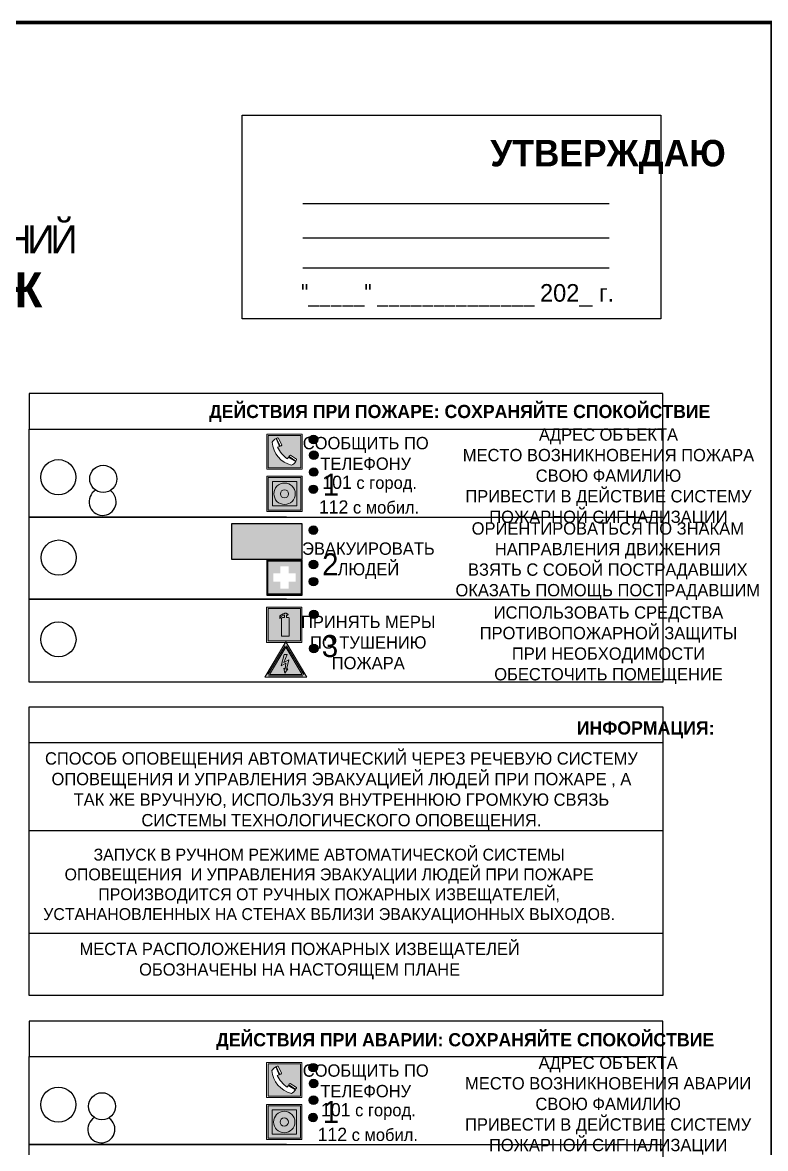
# Model space of a CAD drawing. Header units: millimetres. Extents: x 13810 to 67229, y 12374 to 21950.
# Drawn here: x 24117.4 to 24286, y 20406.5 to 20662 of the extents above; entities that cross this region are included whole.
import ezdxf

# ---------------------------------------------------------------- set-up
doc = ezdxf.new("R2010")
doc.units = ezdxf.units.MM
doc.styles.add('обычный', font='arial.ttf')

# ---------------------------------------------------------------- blocks, each defined once
blk = doc.blocks.new('A$C3E6D3DDE')
at = {"lineweight": 5}
h = blk.add_hatch(color=40, dxfattribs=at)
h.paths.add_polyline_path([(24.1, 1.45), (16.46, -11.35), (31.74, -11.35)])
h.paths.add_polyline_path([(24.09, -0.46), (30.03, -10.41), (18.14, -10.41)], flags=16)
h.paths.add_polyline_path([(24.54, -3.08), (23.41, -6.02), (25.13, -5.01), (24.33, -8.5), (24.82, -8.27), (23.79, -9.86), (23.4, -8.04), (23.8, -8.43), (24.04, -6.29), (22.39, -7.25), (23.44, -3.08)], flags=0)
h = blk.add_hatch(color=256, dxfattribs=at)
h.paths.add_polyline_path([(24.37, 0.03, 0.567511), (23.82, 0.03), (17.59, -10.4, 0.582454), (17.86, -10.88), (30.32, -10.88, 0.582149), (30.6, -10.4)])
h.paths.add_polyline_path([(24.09, -0.46), (18.14, -10.41), (30.03, -10.41)], flags=16)
h.paths.add_polyline_path([(24.54, -3.08), (23.41, -6.02), (25.13, -5.01), (24.33, -8.5), (24.82, -8.27), (23.79, -9.86), (23.4, -8.04), (23.8, -8.43), (24.04, -6.29), (22.39, -7.25), (23.44, -3.08)], flags=0)
h = blk.add_hatch(color=40, dxfattribs=at)
h.paths.add_polyline_path([(24.09, -0.46), (18.14, -10.41), (30.03, -10.41)])
h.paths.add_polyline_path([(24.82, -8.27), (23.79, -9.86), (23.4, -8.04), (23.8, -8.43), (24.04, -6.29), (22.39, -7.25), (23.44, -3.08), (24.54, -3.08), (23.41, -6.02), (25.13, -5.01), (24.33, -8.5)], flags=16)
at = {"color": 40, "lineweight": 5}
for p, q in [((16.46, -11.35), (24.1, 1.45)), ((24.1, 1.45), (31.74, -11.35))]:
    blk.add_line(p, q, dxfattribs=at)
at = {"lineweight": 5}
for p, q in [((17.59, -10.4), (23.82, 0.03)), ((24.37, 0.03), (30.6, -10.4)), ((18.14, -10.41), (24.09, -0.46)), ((23.44, -3.08), (22.39, -7.25)), ((23.41, -6.02), (24.54, -3.08)), ((24.54, -3.08), (23.44, -3.08)), ((24.09, -0.46), (30.03, -10.41)), ((22.39, -7.25), (24.04, -6.29)), ((23.8, -8.43), (23.4, -8.04)), ((23.4, -8.04), (23.79, -9.86)), ((25.13, -5.01), (23.41, -6.02)), ((24.04, -6.29), (23.8, -8.43)), ((24.33, -8.5), (25.13, -5.01)), ((17.86, -10.88), (30.32, -10.88)), ((18.14, -10.41), (30.03, -10.41)), ((23.79, -9.86), (24.82, -8.27)), ((24.82, -8.27), (24.33, -8.5))]:
    blk.add_line(p, q, dxfattribs=at)
at = {"color": 50, "lineweight": 5}
blk.add_line((31.74, -11.35), (16.46, -11.35), dxfattribs=at)
blk = doc.blocks.new('A$C456E1F9C')
at = {"lineweight": 5}
h = blk.add_hatch(color=242, dxfattribs=at)
h.paths.add_polyline_path([(0.51, -1.47), (0.51, -13.26), (12.29, -13.26), (12.29, -1.47)])
h.paths.add_polyline_path([(5.42, -4.95, -0.254479), (4.78, -5.4), (3.52, -2.53, -0.209735), (4.23, -2.4)], flags=16)
h.paths.add_polyline_path([(8.53, -8.6), (10.87, -10.17), (10.54, -10.76), (8.03, -9.13, -0.192251)], flags=16)
h.paths.add_polyline_path([(4.61, -5.49, 0.005518), (3.87, -5.72, 0.128647), (7.49, -10.01, 0.00809), (7.83, -9.33), (10.47, -10.97, -0.16736), (8.99, -12.25, -0.327862), (1.95, -3.95, -0.166952), (3.36, -2.62)], flags=16)
at = {"color": 242, "lineweight": 5}
for p, q in [((0, -13.77), (0, -0.97)), ((12.8, -0.97), (0, -0.97)), ((4.61, -5.49), (3.36, -2.62)), ((3.52, -2.53), (4.78, -5.4)), ((4.23, -2.4), (5.42, -4.95)), ((12.8, -13.77), (12.8, -0.97)), ((7.83, -9.33), (10.47, -10.97)), ((8.03, -9.13), (10.54, -10.76)), ((10.81, -10.12), (8.53, -8.6)), ((10.54, -10.76), (10.8, -10.3)), ((10.8, -10.3), (10.81, -10.12)), ((0, -13.77), (12.8, -13.77))]:
    blk.add_line(p, q, dxfattribs=at)
blk.add_lwpolyline([(0.51, -1.47), (12.29, -1.47), (12.29, -13.26), (0.51, -13.26)], close=True, dxfattribs=at)
for centre, radius, start, end in [((4.59, -5.34), 2.99, 114.2845, 152.1974), ((11.12, -3.31), 9.19, 183.9915, 256.6009), ((4.02, -3.27), 0.891, 76.3284, 123.7092), ((14.98, -39.1), 35.17, 107.1487, 108.4135), ((13.86, -0.94), 11.08, 205.5536, 234.8762), ((4.68, -4.59), 0.824, 276.9621, 334.0723), ((-13.31, 0.8), 23.44, 332.5487, 334.4027), ((8.94, -9.5), 0.989, 114.4092, 157.9388), ((7.87, -9.46), 3, 291.9291, 329.9329)]:
    blk.add_arc(centre, radius, start, end, dxfattribs=at)
blk = doc.blocks.new('A$C54414219')
at = {"true_color": 0xffffff}
h = blk.add_hatch(color=7, dxfattribs=at)
h.paths.add_polyline_path([(2.39, -9.45), (2.39, -18.3), (11.23, -18.3), (11.23, -9.45)], flags=0)
h.paths.add_polyline_path([(10.71, -13.87, -1), (2.92, -13.87, -1)], flags=0)
h.paths.add_polyline_path([(8.3, -13.87, -1), (5.33, -13.87, -1)], flags=0)
h.paths.add_polyline_path([(0.41, -7.47), (0.41, -20.27), (13.21, -20.27), (13.21, -7.47)])
h.paths.add_polyline_path([(0.92, -19.77), (12.71, -19.77), (12.71, -7.98), (0.92, -7.98)], flags=16)
h.paths.add_polyline_path([(11.23, -9.45), (11.23, -18.3), (2.39, -18.3), (2.39, -9.45)], flags=0)
at = {"lineweight": 5}
h = blk.add_hatch(color=242, dxfattribs=at)
h.paths.add_polyline_path([(12.71, -7.98), (0.92, -7.98), (0.92, -19.77), (12.71, -19.77)])
h.paths.add_polyline_path([(11.23, -18.3), (2.39, -18.3), (2.39, -9.45), (11.23, -9.45)], flags=16)
h.paths.add_polyline_path([(10.71, -13.87, -1), (2.92, -13.87, -1)], flags=0)
h.paths.add_polyline_path([(8.3, -13.87, -1), (5.33, -13.87, -1)], flags=0)
at = {"true_color": 0xffffff}
h = blk.add_hatch(color=7, dxfattribs=at)
h.paths.add_polyline_path([(2.39, -9.45), (2.39, -18.3), (11.23, -18.3), (11.23, -9.45)])
h.paths.add_polyline_path([(10.71, -13.87, -1), (2.92, -13.87, -1)], flags=16)
h.paths.add_polyline_path([(8.3, -13.87, -1), (5.33, -13.87, -1)], flags=0)
at = {"lineweight": 5}
h = blk.add_hatch(color=242, dxfattribs=at)
h.paths.add_polyline_path([(2.92, -13.87, 1), (10.71, -13.87, 1)])
h.paths.add_polyline_path([(8.3, -13.87, -1), (5.33, -13.87, -1)], flags=16)
at = {"color": 242, "lineweight": 5}
for p, q in [((0.41, -20.27), (0.41, -7.47)), ((0.41, -7.47), (13.21, -7.47)), ((0.41, -7.47), (13.21, -7.47)), ((13.21, -20.27), (13.21, -7.47)), ((0.41, -20.27), (13.21, -20.27))]:
    blk.add_line(p, q, dxfattribs=at)
for points in [[(0.92, -7.98), (12.71, -7.98), (12.71, -19.77), (0.92, -19.77)], [(2.39, -9.45), (11.23, -9.45), (11.23, -18.3), (2.39, -18.3)]]:
    blk.add_lwpolyline(points, close=True, dxfattribs=at)
for radius in [3.89, 1.49]:
    blk.add_circle((6.81, -13.87), radius, dxfattribs=at)
blk = doc.blocks.new('A$C32E8229D')
at = {"true_color": 0xffffff}
blk.add_hatch(color=7, dxfattribs=at).paths.add_polyline_path([(0, 0), (0, -8), (16, -8), (16, 0)])
h = blk.add_hatch(color=126)
h.paths.add_polyline_path([(0.2, -0.2), (15.8, -0.2), (15.8, -7.8), (0.2, -7.8)])
h.paths.add_polyline_path([(13.49, -2.05), (12.08, -2.05), (11.37, -2.63, 0.162397), (11.29, -2.84), (11.29, -3.63), (10.35, -3.63), (10.35, -4.05), (11.68, -4.05), (11.68, -3.48), (12.26, -4.28), (11.29, -5.1), (11.29, -6.78), (11.85, -6.78), (11.85, -5.44), (12.8, -4.64), (12.8, -5.94), (14.46, -5.94), (14.46, -5.39), (13.45, -5.39), (13.45, -3.97), (12.46, -2.59), (13.15, -2.59), (13.69, -3.34), (14.18, -3)], flags=16)
h.paths.add_polyline_path([(10.74, -1.82, 1), (11.8, -1.82, 1)], flags=16)
h.paths.add_polyline_path([(9.39, -3.59), (5.99, -3.59), (6.56, -3.03), (5.91, -3.03), (5.1, -3.83), (5.91, -4.64), (6.56, -4.64), (5.99, -4.09), (9.39, -4.09)], flags=16)
h.paths.add_polyline_path([(4.29, -1.08), (1.72, -1.08), (1.72, -6.6), (4.29, -6.6)], flags=16)
at = {"color": 126}
blk.add_lwpolyline([(16, -8), (0, -8), (0, 0), (16, 0)], close=True, dxfattribs=at)
blk = doc.blocks.new('A$C18900ED3')
h = blk.add_hatch(color=126)
h.paths.add_polyline_path([(-0.18, -0.18), (-7.02, -0.18), (-7.02, -7.02), (-0.18, -7.02)])
h.paths.add_polyline_path([(-5.89, -4.46), (-5.89, -2.77), (-4.46, -2.77), (-4.46, -1.31), (-2.77, -1.31), (-2.77, -2.77), (-1.33, -2.77), (-1.33, -4.46), (-2.77, -4.46), (-2.77, -5.89), (-4.46, -5.89), (-4.46, -4.46)], flags=16)
at = {"color": 126}
for p, q in [((-7.2, 0), (-7.2, -7.2)), ((0, 0), (-7.2, 0)), ((0, -7.2), (0, 0)), ((-7.02, -7.02), (-7.02, -0.18)), ((-7.02, -0.18), (-0.18, -0.18)), ((-0.18, -0.18), (-0.18, -7.02)), ((-7.2, -7.2), (0, -7.2)), ((-0.18, -7.02), (-7.02, -7.02))]:
    blk.add_line(p, q, dxfattribs=at)
blk = doc.blocks.new('A$C3AD82952')
at = {"true_color": 0xf5f5ff}
h = blk.add_hatch(color=7, dxfattribs=at)
h.dxf.hatch_style = 1
h.paths.add_polyline_path([(8.21, 8.73, 0.414214), (7.89, 9.05), (7.22, 9.05), (7.22, 9.92), (7.59, 9.92, 1), (7.57, 10.36), (7.22, 10.36), (7.22, 10.6), (6.43, 10.6), (6.43, 10.36), (6.01, 10.36), (4.74, 9.59), (4.74, 8.69), (4.98, 8.73), (4.98, 9.26), (6.12, 9.91), (6.43, 9.91), (6.43, 9.05), (5.76, 9.05, 0.414214), (5.44, 8.73), (5.44, 2.2), (8.21, 2.2)], flags=0)
h.paths.add_polyline_path([(12.8, 12.8), (0, 12.8), (0, 0), (12.8, 0)])
h.paths.add_polyline_path([(0.51, 12.29), (12.29, 12.29), (12.29, 0.51), (0.51, 0.51)], flags=16)
h.paths.add_polyline_path([(4.74, 9.59), (6.01, 10.36), (6.43, 10.36), (6.43, 10.6), (7.22, 10.6), (7.22, 10.36), (7.59, 10.36, -0.94586), (7.59, 9.92), (7.22, 9.92), (7.22, 9.05), (7.89, 9.05, -0.414214), (8.21, 8.73), (8.21, 2.2), (5.44, 2.2), (5.44, 8.73, -0.414214), (5.76, 9.05), (6.43, 9.05), (6.43, 9.91), (6.12, 9.91), (4.98, 9.26), (4.98, 8.73), (4.74, 8.69)], flags=0)
h = blk.add_hatch(color=242)
h.dxf.hatch_style = 1
h.paths.add_polyline_path([(12.29, 12.29), (0.51, 12.29), (0.51, 0.51), (12.29, 0.51)])
h.paths.add_polyline_path([(4.74, 8.69), (4.74, 9.59), (6.01, 10.36), (6.43, 10.36), (6.43, 10.6), (7.22, 10.6), (7.22, 10.36), (7.59, 10.36, -0.94586), (7.59, 9.92), (7.22, 9.92), (7.22, 9.05), (7.89, 9.05, -0.414214), (8.21, 8.73), (8.21, 2.2), (5.44, 2.2), (5.44, 8.73, -0.414214), (5.76, 9.05), (6.43, 9.05), (6.43, 9.91), (6.12, 9.91), (4.98, 9.26), (4.98, 8.73)], flags=16)
h = blk.add_hatch(color=7, dxfattribs=at)
h.dxf.hatch_style = 1
h.paths.add_polyline_path([(8.21, 8.73, 0.414214), (7.89, 9.05), (7.22, 9.05), (7.22, 9.92), (7.59, 9.92, 1), (7.57, 10.36), (7.22, 10.36), (7.22, 10.6), (6.43, 10.6), (6.43, 10.36), (6.01, 10.36), (4.74, 9.59), (4.74, 8.69), (4.98, 8.73), (4.98, 9.26), (6.12, 9.91), (6.43, 9.91), (6.43, 9.05), (5.76, 9.05, 0.414214), (5.44, 8.73), (5.44, 2.2), (8.21, 2.2)])
at = {"color": 242, "lineweight": 5}
for p, q in [((0, 0), (0, 12.8)), ((0, 12.8), (12.8, 12.8)), ((12.8, 0), (12.8, 12.8)), ((6.01, 10.36), (4.74, 9.59)), ((4.74, 9.59), (4.74, 8.69)), ((4.74, 8.69), (4.98, 8.73)), ((4.98, 9.26), (6.12, 9.91)), ((4.98, 8.73), (4.98, 9.26)), ((5.44, 2.2), (5.44, 8.73)), ((5.76, 9.05), (6.43, 9.05)), ((6.01, 10.36), (6.43, 10.36)), ((6.12, 9.91), (6.43, 9.91)), ((7.22, 10.6), (6.43, 10.6)), ((6.43, 10.6), (6.43, 10.36)), ((6.43, 9.91), (6.43, 9.05)), ((7.22, 10.36), (7.22, 10.6)), ((7.59, 10.36), (7.22, 10.36)), ((7.22, 9.05), (7.22, 9.92)), ((7.59, 9.92), (7.22, 9.92)), ((7.89, 9.05), (7.22, 9.05)), ((8.21, 2.2), (8.21, 8.73)), ((0, 0), (12.8, 0)), ((5.44, 2.2), (8.21, 2.2))]:
    blk.add_line(p, q, dxfattribs=at)
blk.add_lwpolyline([(0.51, 12.29), (12.29, 12.29), (12.29, 0.51), (0.51, 0.51)], close=True, dxfattribs=at)
for centre, radius, start, end in [((5.76, 8.73), 0.32, 90, 180), ((7.58, 10.14), 0.223, 273.1875, 86.8125), ((7.89, 8.73), 0.32, 0, 90)]:
    blk.add_arc(centre, radius, start, end, dxfattribs=at)

msp = doc.modelspace()

# ---------------------------------------------------------------- hatches: boundary and pattern name
at = {"lineweight": 0}
h = msp.add_hatch(color=256, dxfattribs=at)
h.dxf.hatch_style = 1
h.paths.add_polyline_path([(24182.47, 20567.38, 1), (24184.4, 20567.38, 1)])
h = msp.add_hatch(color=256, dxfattribs=at)
h.dxf.hatch_style = 1
h.paths.add_polyline_path([(24182.58, 20563.8, 1), (24184.51, 20563.8, 1)])
h = msp.add_hatch(color=256, dxfattribs=at)
h.dxf.hatch_style = 1
h.paths.add_polyline_path([(24182.54, 20559.98, 1), (24184.47, 20559.98, 1)])
h = msp.add_hatch(color=256, dxfattribs=at)
h.dxf.hatch_style = 1
h.paths.add_polyline_path([(24182.46, 20556.06, 1), (24184.39, 20556.06, 1)])
h = msp.add_hatch(color=256, dxfattribs=at)
h.dxf.hatch_style = 1
h.paths.add_polyline_path([(24182.47, 20546.79, 1), (24184.4, 20546.79, 1)])
h = msp.add_hatch(color=256, dxfattribs=at)
h.dxf.hatch_style = 1
h.paths.add_polyline_path([(24182.51, 20539.01, 1), (24184.44, 20539.01, 1)])
h = msp.add_hatch(color=256, dxfattribs=at)
h.dxf.hatch_style = 1
h.paths.add_polyline_path([(24182.5, 20535.11, 1), (24184.43, 20535.11, 1)])
h = msp.add_hatch(color=256, dxfattribs=at)
h.dxf.hatch_style = 1
h.paths.add_polyline_path([(24182.56, 20527.68, 1), (24184.49, 20527.68, 1)])
h = msp.add_hatch(color=256, dxfattribs=at)
h.dxf.hatch_style = 1
h.paths.add_polyline_path([(24182.57, 20519.92, 1), (24184.5, 20519.92, 1)])
h = msp.add_hatch(color=256, dxfattribs=at)
h.dxf.hatch_style = 1
h.paths.add_polyline_path([(24182.41, 20424.83, 1), (24184.34, 20424.83, 1)])
h = msp.add_hatch(color=256, dxfattribs=at)
h.dxf.hatch_style = 1
h.paths.add_polyline_path([(24182.51, 20421.24, 1), (24184.44, 20421.24, 1)])
h = msp.add_hatch(color=256, dxfattribs=at)
h.dxf.hatch_style = 1
h.paths.add_polyline_path([(24182.47, 20417.43, 1), (24184.41, 20417.43, 1)])
h = msp.add_hatch(color=256, dxfattribs=at)
h.dxf.hatch_style = 1
h.paths.add_polyline_path([(24182.39, 20413.5, 1), (24184.32, 20413.5, 1)])

# ---------------------------------------------------------------- linework, layer by layer
at = {"color": 2, "lineweight": 100}
msp.add_lwpolyline([(23687.54, 20661.98), (24287.54, 20661.98), (24287.54, 20266.98), (23687.54, 20266.98)], close=True, dxfattribs=at)
for points in [[(24167.25, 20640.93), (24262.26, 20640.93), (24262.26, 20594.73), (24167.25, 20594.73)], [(24118.93, 20569.73), (24262.7, 20569.73), (24262.7, 20577.78), (24118.93, 20577.78)], [(24118.93, 20569.73), (24262.7, 20569.73), (24262.7, 20512.33), (24118.93, 20512.33)], [(24118.93, 20427.36), (24262.7, 20427.36), (24262.7, 20435.41), (24118.93, 20435.41)], [(24118.93, 20427.36), (24262.7, 20427.36), (24262.7, 20369.96), (24118.93, 20369.96)]]:
    msp.add_lwpolyline(points, close=True)
for points in [[(24181.01, 20620.88), (24250.53, 20620.88)], [(24181.01, 20613.12), (24250.53, 20613.12)], [(24181.01, 20606.34), (24250.53, 20606.34)], [(24177.35, 20549.74), (24118.93, 20549.74), (24262.7, 20549.74)], [(24177.35, 20531.16), (24118.93, 20531.16), (24262.7, 20531.16)], [(24177.35, 20407.37), (24118.93, 20407.37), (24262.7, 20407.37)]]:
    msp.add_lwpolyline(points)
at = {"color": 0}
msp.add_lwpolyline([(24118.93, 20506.67), (24262.7, 20506.67), (24262.7, 20441.22), (24118.93, 20441.22)], close=True, dxfattribs=at)
for points in [[(24118.93, 20498.62), (24262.7, 20498.62)], [(24118.93, 20478.63), (24262.7, 20478.63)], [(24118.93, 20455.38), (24262.7, 20455.38)]]:
    msp.add_lwpolyline(points, dxfattribs=at)
for centre, radius in [((24183.44, 20567.38), 0.966), ((24183.54, 20563.8), 0.966), ((24125.56, 20558.81), 3.98), ((24135.75, 20558.42), 3.08), ((24183.5, 20559.98), 0.966), ((24183.42, 20556.06), 0.966), ((24183.43, 20546.79), 0.966), ((24125.65, 20540.58), 3.98), ((24183.47, 20539.01), 0.966), ((24183.47, 20535.11), 0.966), ((24183.53, 20527.68), 0.966), ((24125.59, 20522.01), 3.98), ((24183.53, 20519.92), 0.966), ((24183.37, 20424.83), 0.966), ((24183.48, 20421.24), 0.966), ((24125.56, 20416.44), 3.98), ((24135.46, 20416.06), 3.08), ((24183.44, 20417.43), 0.966), ((24183.36, 20413.5), 0.966)]:
    msp.add_circle(centre, radius)
for centre in [(24135.6, 20553.22), (24135.31, 20410.85)]:
    msp.add_arc(centre, 3.08, 120.7434, 55.8808)

# ---------------------------------------------------------------- block references
for name, p, xscale, yscale, zscale in [('A$C456E1F9C', (24172.88, 20569.2), 0.625, 0.625, 0.625), ('A$C54414219', (24172.63, 20563.71), 0.625, 0.625, 0.625), ('A$C18900ED3', (24180.88, 20540.06), 1.111111111007631, 1.111111111007631, 1.111111111007631), ('A$C3AD82952', (24172.83, 20521.33), 0.625, 0.625, 0.625), ('A$C3E6D3DDE', (24162.12, 20520.52), 0.625, 0.625, 0.625), ('A$C456E1F9C', (24172.82, 20426.64), 0.625, 0.625, 0.625), ('A$C54414219', (24172.56, 20421.16), 0.625, 0.625, 0.625)]:
    msp.add_blockref(name, p, dxfattribs=dict(xscale=xscale, yscale=yscale, zscale=zscale))
at = {"xscale": -1}
msp.add_blockref('A$C32E8229D', (24180.88, 20548.21), dxfattribs=at)

# ---------------------------------------------------------------- texts
at = {"lineweight": 0, "attachment_point": 5, "style": 'обычный'}
for s, insert, char_height, width in [('\\pi-18,l18,t18;{\\fProxima Nova Rg|b1|i0|c204|p2;УТВЕРЖДАЮ\\H1.1997x; }', (24250.29, 20631.47), 6, 126.6484), ('{\\fArial Narrow|b0|i0|c204|p34;"_____" ______________ \\fProxima Nova Rg|b0|i0|c204|p2;202_ г. }', (24216.16, 20600.05), 4, 78.6503), ('{\\fProxima Nova Rg|b1|i0|c204|p2;ДЕЙСТВИЯ ПРИ ПОЖАРЕ: СОХРАНЯЙТЕ СПОКОЙСТВИЕ\\H1.6644x; }', (24216.64, 20573.29), 3, 175.1736), ('\\pi-8.4,l8.4,t8.4;{\\fProxima Nova Rg|b0|i0|c204|p2;АДРЕС ОБЪЕКТА\\PМЕСТО ВОЗНИКНОВЕНИЯ ПОЖАРА \\PСВОЮ ФАМИЛИЮ\\PПРИВЕСТИ В ДЕЙСТВИЕ СИСТЕМУ \\PПОЖАРНОЙ СИГНАЛИЗАЦИИ}', (24250.39, 20558.75), 2.8, 126.6484), ('{\\fProxima Nova Rg|b0|i0|c204|p2;СООБЩИТЬ ПО \\PТЕЛЕФОНУ}', (24195.31, 20564.19), 2.8, 126.6484), ('{\\fProxima Nova Rg|b0|i0|c204|p2;1\\H1.1667x; }', (24187.42, 20557.12), 5, 126.6484), ('{\\fProxima Nova Rg|b0|i0|c204|p2;\\H1.0714x;101\\H0.93333x; с город.\\H1.3416x; }', (24196.2, 20557.23), 2.8, 126.6484), ('{\\fProxima Nova Rg|b0|i0|c204|p2;\\H1.0714x;112\\H0.93333x; с мобил.\\H1.3416x; }', (24196.06, 20552.03), 2.8, 126.6484), ('\\pi-8.4,l8.4,t8.4;{\\fProxima Nova Rg|b0|i0|c204|p2;ОРИЕНТИРОВАТЬСЯ ПО ЗНАКАМ \\PНАПРАВЛЕНИЯ ДВИЖЕНИЯ\\PВЗЯТЬ С СОБОЙ ПОСТРАДАВШИХ\\PОКАЗАТЬ ПОМОЩЬ ПОСТРАДАВШИМ}', (24250.24, 20539.77), 2.8, 126.6484), ('{\\fProxima Nova Rg|b0|i0|c204|p2;ЭВАКУИРОВАТЬ \\PЛЮДЕЙ}', (24195.92, 20539.86), 2.8, 126.6484), ('{\\fProxima Nova Rg|b0|i0|c204|p2;2\\H1.1967x; }', (24187.27, 20539.04), 5, 126.6484), ('\\pi-8.4,l8.4,t8.4;{\\fProxima Nova Rg|b0|i0|c204|p2;ИСПОЛЬЗОВАТЬ СРЕДСТВА \\PПРОТИВОПОЖАРНОЙ ЗАЩИТЫ \\PПРИ НЕОБХОДИМОСТИ \\PОБЕСТОЧИТЬ ПОМЕЩЕНИЕ}', (24250.4, 20520.7), 2.8, 126.6484), ('{\\fProxima Nova Rg|b0|i0|c204|p2;ПРИНЯТЬ МЕРЫ \\PПО ТУШЕНИЮ \\PПОЖАРА}', (24195.88, 20521.29), 2.8, 126.6484), ('{\\fProxima Nova Rg|b0|i0|c204|p2;3\\H1.1967x; }', (24187.2, 20520.46), 5, 126.6484), ('{\\fProxima Nova Rg|b1|i0|c204|p2;ИНФОРМАЦИЯ:\\H1.1997x; }', (24258.83, 20501.48), 3, 175.1736), ('{\\fProxima Nova Rg|b0|i0|c204|p2;СПОСОБ ОПОВЕЩЕНИЯ АВТОМАТИЧЕСКИЙ ЧЕРЕЗ РЕЧЕВУЮ СИСТЕМУ ОПОВЕЩЕНИЯ И УПРАВЛЕНИЯ ЭВАКУАЦИЕЙ ЛЮДЕЙ ПРИ ПОЖАРЕ , А ТАК ЖЕ ВРУЧНУЮ, ИСПОЛЬЗУЯ ВНУТРЕННЮЮ ГРОМКУЮ СВЯЗЬ СИСТЕМЫ ТЕХНОЛОГИЧЕСКОГО ОПОВЕЩЕНИЯ.}', (24189.79, 20487.58), 2.8, 137.0334), ('{\\fProxima Nova Rg|b0|i0|c204|p2;\\P\\pt8.1;ЗАПУСК В РУЧНОМ РЕЖИМЕ АВТОМАТИЧЕСКОЙ СИСТЕМЫ ОПОВЕЩЕНИЯ  И УПРАВЛЕНИЯ ЭВАКУАЦИИ ЛЮДЕЙ ПРИ ПОЖАРЕ ПРОИЗВОДИТСЯ ОТ РУЧНЫХ ПОЖАРНЫХ ИЗВЕЩАТЕЛЕЙ, УСТАНАНОВЛЕННЫХ НА СТЕНАХ ВБЛИЗИ ЭВАКУАЦИОННЫХ ВЫХОДОВ. }', (24187, 20468.28), 2.7, 131.4512), ('\\pt8.4;{\\fProxima Nova Rg|b0|i0|c204|p2;\\PМЕСТА РАСПОЛОЖЕНИЯ ПОЖАРНЫХ ИЗВЕЩАТЕЛЕЙ ОБОЗНАЧЕНЫ НА НАСТОЯЩЕМ ПЛАНЕ}', (24180.31, 20451.37), 2.8, 118.5618), ('{\\fProxima Nova Rg|b1|i0|c204|p2;ДЕЙСТВИЯ ПРИ АВАРИИ: СОХРАНЯЙТЕ СПОКОЙСТВИЕ\\H1.6644x; }', (24217.88, 20430.73), 3, 175.1736), ('\\pi-8.4,l8.4,t8.4;{\\fProxima Nova Rg|b0|i0|c204|p2;АДРЕС ОБЪЕКТА\\PМЕСТО ВОЗНИКНОВЕНИЯ АВАРИИ\\PСВОЮ ФАМИЛИЮ\\PПРИВЕСТИ В ДЕЙСТВИЕ СИСТЕМУ \\PПОЖАРНОЙ СИГНАЛИЗАЦИИ}', (24250.32, 20416.2), 2.8, 126.6484), ('{\\fProxima Nova Rg|b0|i0|c204|p2;СООБЩИТЬ ПО \\PТЕЛЕФОНУ}', (24195.31, 20421.82), 2.8, 126.6484), ('{\\fProxima Nova Rg|b0|i0|c204|p2;\\H1.0714x;101\\H0.93333x; с город.\\H1.3416x; }', (24195.91, 20414.87), 2.8, 126.6484), ('{\\fProxima Nova Rg|b0|i0|c204|p2;1\\H1.1667x; }', (24187.42, 20414.75), 5, 126.6484), ('{\\fProxima Nova Rg|b0|i0|c204|p2;\\H1.0714x;112\\H0.93333x; с мобил.\\H1.3416x; }', (24195.77, 20409.67), 2.8, 126.6484)]:
    msp.add_mtext(s, dxfattribs=dict(at, insert=insert, char_height=char_height, width=width))
at = {"color": 0, "lineweight": 0, "insert": (23991.52, 20616.11), "char_height": 8, "width": 449.2158, "attachment_point": 5, "style": 'обычный'}
msp.add_mtext('{\\fArial Black|b1|i0|c204|p34;\\H2x;\\T0.85;  \\fArial Narrow|b0|i0|c204|p34;\\H0.8x;\\W0.9;\\P\\fProxima Nova Rg|b0|i0|c204|p2;\\H0.5x;\\W1;\\C256;ПРИ ПОЖАРЕ  ИЛИ ДРУГИХ ЧРЕЗВЫЧАЙНЫХ СИТУАЦИЯХ  ИЗ ПОМЕЩЕНИЙ \\fProxima Nova Rg|b1|i0|c204|p2;\\H1.25x;\\PДАУ: г. МОНЧЕГОРСК, пр. МЕТАЛЛУРГОВ,  д. 25,  1 ЭТАЖ}', dxfattribs=at)

doc.saveas('drawing.dxf')
